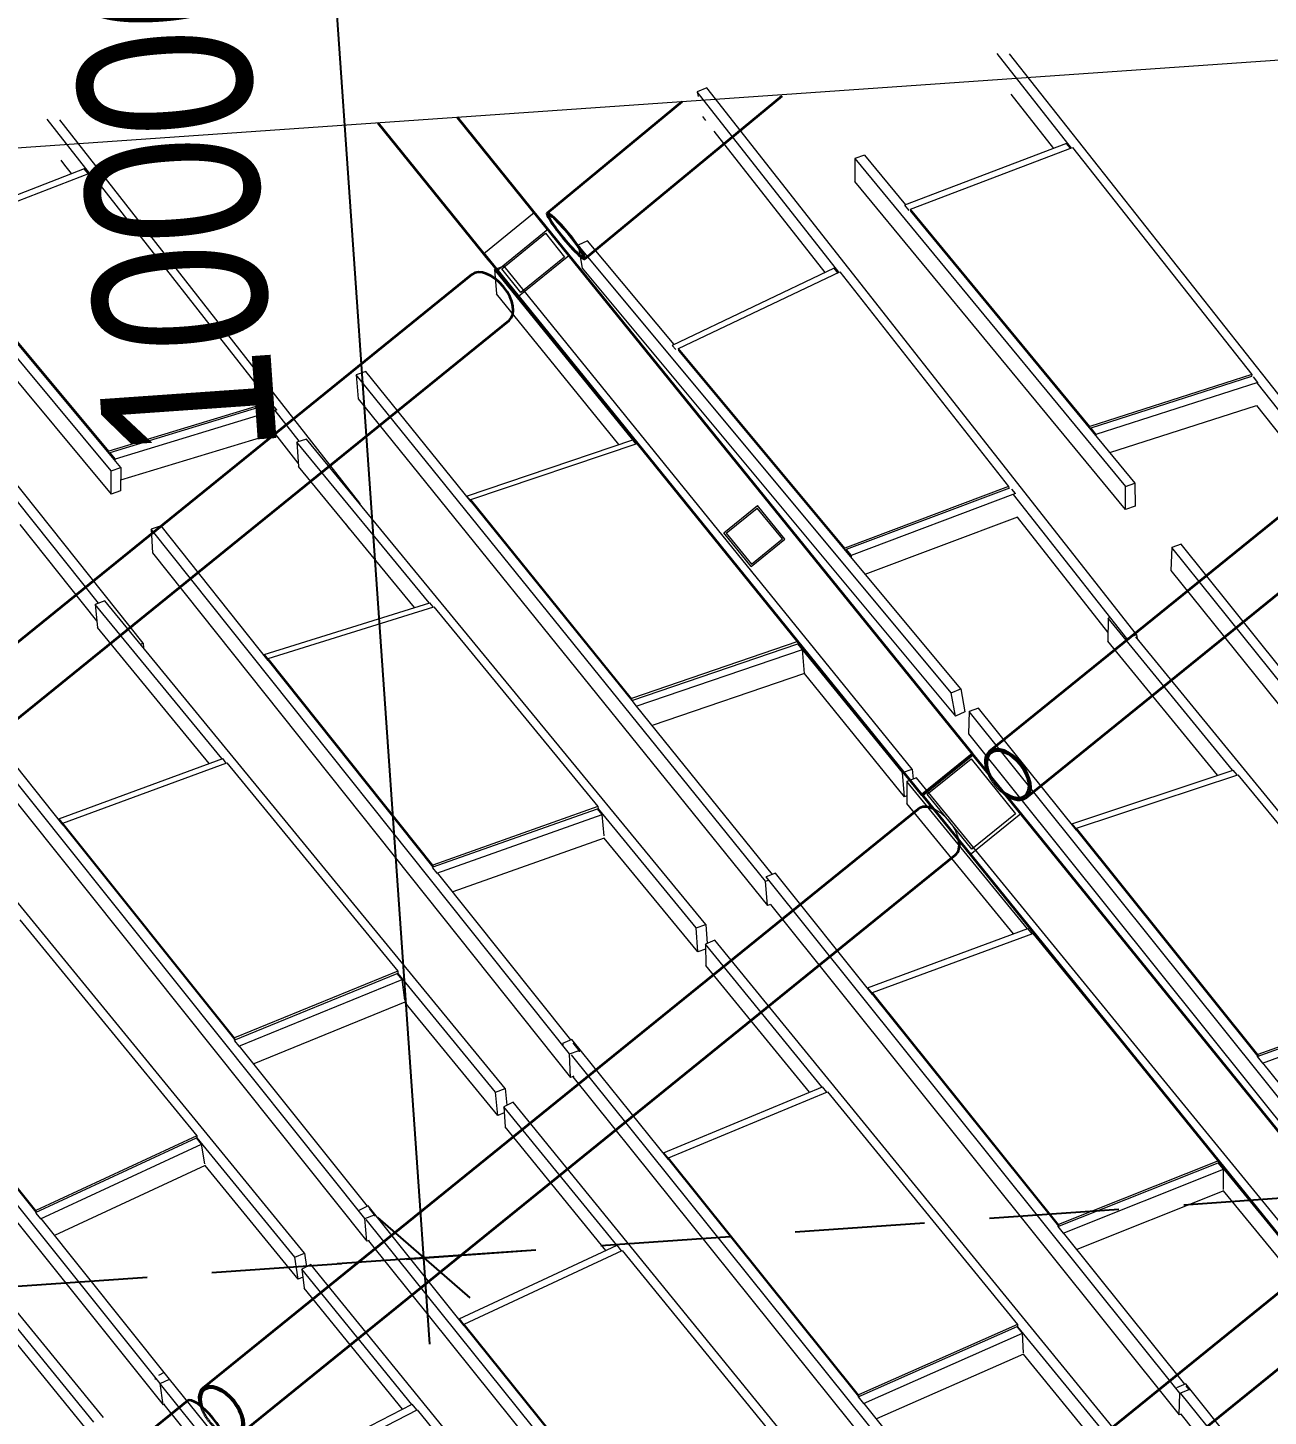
# Model space of a CAD drawing. Header units: millimetres. Extents: x 834681283 to 835686922, y 817551134 to 819407044.
# Drawn here: x 835268403 to 835274133, y 818162832 to 818169246 of the extents above; entities that cross this region are included whole.
import ezdxf

# ---------------------------------------------------------------- set-up
doc = ezdxf.new("R2010")
doc.units = ezdxf.units.MM
doc.header["$LTSCALE"] = 1200
doc.header["$MEASUREMENT"] = 0
for name, pattern in [('P01-MAAN-P-EVA$0$HIDDENX2', [0.75, 0.5, -0.25]), ('P01-MAGP-P-RF$0$P01_MS_01_N1-FloorPlan-PART2OFUPPERROOFSETTINGOUT$0$BH DASHED2', [3, 2, -1]), ('P01-MAGP-P-RF$0$P01_MS_01_N1-FloorPlan-PART2OFUPPERROOFSETTINGOUT$0$BH DASHED3', [2, 1, -1]), ('P01-MAGP-P-RF$0$PHANTOM', [2.5, 1.25, -0.25, 0.25, -0.25, 0.25, -0.25])]:
    doc.linetypes.add(name, pattern=pattern)
doc.layers.get('Defpoints').update_dxf_attribs({"color": 15})
doc.layers.add('P01-MAAN-P-EVA$0$ADA08640', color=2, linetype='Continuous')
for name, color, linetype, lineweight in [('P01-MAAN-P-EVA$0$AR-DIM_AR_', 4, 'Continuous', 25), ('P01-MAGP-P-RF$0$AR-ROOF_AR_BS_MI_', 3, 'Continuous', 18), ('P01-MAGP-P-RF$0$MMH053__', 253, 'P01-MAGP-P-RF$0$PHANTOM', 40), ('P01-MAGP-P-RF$0$P01_MS_01_N1-FloorPlan-PART2OFUPPERROOFSETTINGOUT$0$S-BEAM', 253, 'Continuous', 35), ('P01-MAGP-P-RF$0$P01_MS_01_N1-FloorPlan-PART2OFUPPERROOFSETTINGOUT$0$S-BEAM-HIDN', 253, 'P01-MAGP-P-RF$0$P01_MS_01_N1-FloorPlan-PART2OFUPPERROOFSETTINGOUT$0$BH DASHED2', 18), ('P01-MAGP-P-RF$0$P01_MS_01_N1-FloorPlan-PART2OFUPPERROOFSETTINGOUT$0$S-COLS-HIDN', 253, 'P01-MAGP-P-RF$0$P01_MS_01_N1-FloorPlan-PART2OFUPPERROOFSETTINGOUT$0$BH DASHED3', 18), ('P01-MAGP-P-RF$0$ROOF MESH HALF TONE$0$A-GLAZ', 253, 'Continuous', 9), ('P01-MAGP-P-RF$0$ROOF MESH HALF TONE$0$A-MASS', 253, 'Continuous', 9)]:
    doc.layers.add(name, color=color, linetype=linetype, lineweight=lineweight)
doc.styles.add('P01-MAAN-P-EVA$0$ARIAL', font='arial.ttf', dxfattribs={"width": 0.8})
doc.dimstyles.new('P01-MAAN-P-EVA$0$DIM-500', dxfattribs={"dimscale": 400, "dimtxt": 2, "dimasz": 1, "dimexe": 1, "dimexo": 1, "dimgap": 1, "dimtad": 1, "dimdec": 0, "dimrnd": 0.1, "dimdsep": 46, "dimtxsty": 'P01-MAAN-P-EVA$0$ARIAL', "dimblk1": 'P01-MAAN-P-EVA$0$_OBLIQUE', "dimblk2": 'P01-MAAN-P-EVA$0$_OBLIQUE', "dimsah": 1, "dimcen": 5, "dimdle": 1, "dimclrd": 8, "dimclre": 8, "dimclrt": 4, "dimadec": 3, "dimazin": 2, "dimtfac": 1, "dimtdec": 0, "dimtix": 1, "dimtmove": 2, "dimatfit": 0, "dimldrblk": 'P01-MAAN-P-EVA$0$_OBLIQUE', "dimfxl": 1, "dimtolj": 1, "dimarcsym": 0})

# ---------------------------------------------------------------- blocks, each defined once
blk = doc.blocks.new('P01-MAGP-P-RF$0$P01_MS_01_N1-FloorPlan-PART2OFUPPERROOFSETTINGOUT$0$Circular Hollow Sections - CHS273x10_PSB97-8461351-PART 2 OF  UPPER ROOF SETTING OUT')
at = {"layer": 'P01-MAGP-P-RF$0$P01_MS_01_N1-FloorPlan-PART2OFUPPERROOFSETTINGOUT$0$S-BEAM'}
for p, q in [((46997.1, 68873.2), (43545.2, 66456.2)), ((43701.8, 66232.5), (47153.7, 68649.6))]:
    blk.add_line(p, q, dxfattribs=at)
for centre, major_axis, start_param, end_param in [((47075.4, 68761.4), (-78.3, 111.8), 3.141593, 6.283185), ((43623.5, 66344.4), (-78.3, 111.8), 0, 3.141593), ((43623.5, 66344.4), (-72.6, 103.6), 0, 3.141593), ((43623.5, 66344.4), (-78.3, 111.8), 3.141593, 6.283185), ((43623.5, 66344.4), (-72.6, 103.6), 3.141593, 6.283185)]:
    blk.add_ellipse(centre, major_axis=major_axis, ratio=0.301725, start_param=start_param, end_param=end_param, dxfattribs=at)
blk = doc.blocks.new('P01-MAGP-P-RF$0$P01_MS_01_N1-FloorPlan-PART2OFUPPERROOFSETTINGOUT$0$Circular Hollow Sections - CHS273x10_PSB97-8460782-PART 2 OF  UPPER ROOF SETTING OUT')
at = {"layer": 'P01-MAGP-P-RF$0$P01_MS_01_N1-FloorPlan-PART2OFUPPERROOFSETTINGOUT$0$S-BEAM'}
for p, q in [((54367.4, 74034), (50901.9, 71607.4)), ((51058.4, 71383.7), (54524, 73810.3))]:
    blk.add_line(p, q, dxfattribs=at)
for centre, major_axis, start_param, end_param in [((54445.7, 73922.2), (-78.3, 111.8), 3.141593, 6.283185), ((50980.1, 71495.5), (-78.3, 111.8), 0, 1.041507), ((50980.1, 71495.5), (-72.6, 103.6), 0, 1.193235), ((50980.1, 71495.5), (-78.3, 111.8), 3.141593, 6.283185), ((50980.1, 71495.5), (-72.6, 103.6), 3.141593, 6.283185), ((50980.1, 71495.5), (-72.6, 103.6), 1.947271, 3.141593), ((50980.1, 71495.5), (-78.3, 111.8), 2.100086, 3.141593)]:
    blk.add_ellipse(centre, major_axis=major_axis, ratio=0.575898, start_param=start_param, end_param=end_param, dxfattribs=at)
at = {"layer": 'P01-MAGP-P-RF$0$P01_MS_01_N1-FloorPlan-PART2OFUPPERROOFSETTINGOUT$0$S-BEAM-HIDN'}
for major_axis, start_param, end_param in [((-78.3, 111.8), 1.041871, 2.099721), ((-72.6, 103.6), 1.195407, 1.946877)]:
    blk.add_ellipse((50980.1, 71495.5), major_axis=major_axis, ratio=0.575898, start_param=start_param, end_param=end_param, dxfattribs=at)
blk = doc.blocks.new('P01-MAGP-P-RF$0$P01_MS_01_N1-FloorPlan-PART2OFUPPERROOFSETTINGOUT$0$Circular Hollow Sections - CHS273x16_PSB98-8778823-PART 2 OF  UPPER ROOF SETTING OUT')
at = {"layer": 'P01-MAGP-P-RF$0$P01_MS_01_N1-FloorPlan-PART2OFUPPERROOFSETTINGOUT$0$S-BEAM'}
for p, q in [((48670.8, 73971.7), (45213.3, 71550.7)), ((45369.8, 71327.1), (48827.4, 73748.1))]:
    blk.add_line(p, q, dxfattribs=at)
for centre, major_axis, start_param, end_param in [((48749.1, 73859.9), (-78.3, 111.8), 3.141593, 6.283185), ((45291.5, 71438.9), (-78.3, 111.8), 3.141593, 6.283185), ((45291.5, 71438.9), (-78.3, 111.8), 0, 0.379086), ((45291.5, 71438.9), (-72.6, 103.6), 0, 0.314159), ((45291.5, 71438.9), (-72.6, 103.6), 3.141593, 6.283185), ((45291.5, 71438.9), (-78.3, 111.8), 2.762507, 3.141593), ((45291.5, 71438.9), (-72.6, 103.6), 2.827433, 3.141593)]:
    blk.add_ellipse(centre, major_axis=major_axis, ratio=0.574073, start_param=start_param, end_param=end_param, dxfattribs=at)
at = {"layer": 'P01-MAGP-P-RF$0$P01_MS_01_N1-FloorPlan-PART2OFUPPERROOFSETTINGOUT$0$S-BEAM-HIDN'}
for major_axis, start_param, end_param in [((-78.3, 111.8), 0.379451, 2.762142), ((-72.6, 103.6), 0.314159, 2.827433)]:
    blk.add_ellipse((45291.5, 71438.9), major_axis=major_axis, ratio=0.574073, start_param=start_param, end_param=end_param, dxfattribs=at)
blk = doc.blocks.new('P01-MAGP-P-RF$0$P01_MS_01_N1-FloorPlan-PART2OFUPPERROOFSETTINGOUT$0$Circular Hollow Sections - CHS273x10_PSB97-8461350-PART 2 OF  UPPER ROOF SETTING OUT')
at = {"layer": 'P01-MAGP-P-RF$0$P01_MS_01_N1-FloorPlan-PART2OFUPPERROOFSETTINGOUT$0$S-BEAM'}
for p, q in [((50555.6, 71364.9), (47072.8, 68926.2)), ((47229.4, 68702.6), (50712.2, 71141.3))]:
    blk.add_line(p, q, dxfattribs=at)
for centre, major_axis, start_param, end_param in [((50633.9, 71253.1), (-78.3, 111.8), 5.462127, 6.283185), ((50633.9, 71253.1), (-78.3, 111.8), 3.141593, 3.962651), ((47151.1, 68814.4), (-78.3, 111.8), 0, 0.91571), ((47151.1, 68814.4), (-72.6, 103.6), 0, 0.966072), ((47151.1, 68814.4), (-78.3, 111.8), 3.141593, 6.283185), ((47151.1, 68814.4), (-72.6, 103.6), 3.141593, 6.283185), ((47151.1, 68814.4), (-72.6, 103.6), 2.17552, 3.141593), ((47151.1, 68814.4), (-78.3, 111.8), 2.225883, 3.141593)]:
    blk.add_ellipse(centre, major_axis=major_axis, ratio=0.557888, start_param=start_param, end_param=end_param, dxfattribs=at)
at = {"layer": 'P01-MAGP-P-RF$0$P01_MS_01_N1-FloorPlan-PART2OFUPPERROOFSETTINGOUT$0$S-BEAM-HIDN'}
for centre, major_axis, start_param, end_param in [((50633.9, 71253.1), (-78.3, 111.8), 3.963015, 5.461762), ((47151.1, 68814.4), (-78.3, 111.8), 0.916075, 2.225518), ((47151.1, 68814.4), (-72.6, 103.6), 0.966466, 2.175127)]:
    blk.add_ellipse(centre, major_axis=major_axis, ratio=0.557888, start_param=start_param, end_param=end_param, dxfattribs=at)
blk = doc.blocks.new('P01-MAGP-P-RF$0$P01_MS_01_N1-FloorPlan-PART2OFUPPERROOFSETTINGOUT$0$Circular Hollow Sections - CHS273x10_PSB97-8461565-PART 2 OF  UPPER ROOF SETTING OUT')
at = {"layer": 'P01-MAGP-P-RF$0$P01_MS_01_N1-FloorPlan-PART2OFUPPERROOFSETTINGOUT$0$S-BEAM'}
for p, q in [((52168.4, 69096.1), (48656.6, 66637.1)), ((48813.2, 66413.5), (52325, 68872.4))]:
    blk.add_line(p, q, dxfattribs=at)
for centre, major_axis, start_param, end_param in [((52246.7, 68984.2), (-78.3, 111.8), 5.588474, 6.283185), ((52246.7, 68984.2), (-78.3, 111.8), 3.141593, 3.836304), ((48734.9, 66525.3), (-78.3, 111.8), 0, 0.564683), ((48734.9, 66525.3), (-78.3, 111.8), 3.141593, 6.283185), ((48734.9, 66525.3), (-72.6, 103.6), 3.141593, 6.283185), ((48734.9, 66525.3), (-72.6, 103.6), 0, 0.545081), ((48734.9, 66525.3), (-72.6, 103.6), 2.596512, 3.141593), ((48734.9, 66525.3), (-78.3, 111.8), 2.57691, 3.141593)]:
    blk.add_ellipse(centre, major_axis=major_axis, ratio=0.412888, start_param=start_param, end_param=end_param, dxfattribs=at)
at = {"layer": 'P01-MAGP-P-RF$0$P01_MS_01_N1-FloorPlan-PART2OFUPPERROOFSETTINGOUT$0$S-BEAM-HIDN'}
for centre, major_axis, start_param, end_param in [((52246.7, 68984.2), (-78.3, 111.8), 3.836668, 5.58811), ((48734.9, 66525.3), (-78.3, 111.8), 0.565047, 2.576545), ((48734.9, 66525.3), (-72.6, 103.6), 0.545475, 2.596118)]:
    blk.add_ellipse(centre, major_axis=major_axis, ratio=0.412888, start_param=start_param, end_param=end_param, dxfattribs=at)
blk = doc.blocks.new('P01-MAGP-P-RF$0$ROOF MESH HALF TONE')
at = {"layer": 'P01-MAGP-P-RF$0$ROOF MESH HALF TONE$0$A-GLAZ', "lineweight": 5}
for p, q in [((47036.7, 72378.9), (45381.9, 74785.3)), ((46941.2, 74562.1), (46764.2, 74823.9)), ((48081.5, 72954.1), (46821.3, 74817.9)), ((51160.7, 74820.6), (51473.8, 74361.7)), ((51217.6, 74815.5), (52747.9, 72573.3)), ((49814.2, 74756.2), (49768.6, 74740.4)), ((49768.6, 74740.4), (49770.4, 74718.7)), ((50363.2, 73864.6), (49768.6, 74740.4)), ((51618.3, 72099), (49814.2, 74756.2)), ((46831.1, 74606.4), (46814.9, 74630.4)), ((46858.7, 74565.6), (46831.1, 74606.4)), ((49798.9, 74605.5), (49785.6, 74625.1)), ((51212, 74628.7), (51391.6, 74365.6)), ((46918.7, 74584.1), (46152.4, 74347.5)), ((46181.5, 74327.4), (46946.8, 74563.8)), ((46935.4, 74560.2), (46918.7, 74584.1)), ((46946.8, 74563.8), (47700.4, 73449.3)), ((50300.1, 73867.3), (49834, 74553.8)), ((46945.8, 73183.2), (46080.8, 74382.5)), ((50473.6, 74382.5), (50466.4, 74276.5)), ((50518.6, 74394.8), (50473.6, 74382.5)), ((50473.6, 74382.5), (51614.6, 72785)), ((50518.6, 74394.8), (50691, 74153.5)), ((51453.2, 74384.2), (50686.7, 74152.1)), ((50713.7, 74131.6), (51479.5, 74363.4)), ((51469.8, 74360.5), (51453.2, 74384.2)), ((51479.5, 74363.4), (52232.4, 73260.2)), ((46072.9, 74275.9), (46937.8, 73076.6)), ((46990.7, 73195.3), (46180.7, 74318.5)), ((46940.6, 73274.9), (46181.5, 74327.4)), ((51607.4, 72679), (50466.4, 74276.5)), ((50686.7, 74152.1), (50705.2, 74125.6)), ((49215.2, 74089.4), (49169.6, 74073.6)), ((49579.9, 73583.7), (49215.2, 74089.4)), ((50713.7, 74131.6), (50713, 74122.6)), ((50713, 74122.6), (51659.6, 72797.3)), ((51470.2, 73072.5), (50713.7, 74131.6)), ((49169.6, 74073.6), (49181.5, 73966)), ((50744.9, 71889.2), (49169.6, 74073.6)), ((48823.2, 73999.4), (48777.1, 73987.2)), ((49358.7, 73157.8), (48777.1, 73987.2)), ((48777.1, 73987.2), (48779, 73875.5)), ((50540.5, 71550.2), (48823.2, 73999.4)), ((49181.5, 73966), (50756.8, 71781.6)), ((50342.6, 73884), (49571.9, 73580.6)), ((50357.7, 73862.4), (50342.6, 73884)), ((49294.1, 73140.9), (48779, 73875.5)), ((49599.7, 73564), (50367.3, 73866.2)), ((50367.3, 73866.2), (51075.7, 72822.9)), ((49571.9, 73580.6), (49586.4, 73559.9)), ((49600.6, 73555), (49599.7, 73564)), ((50301.5, 72590.9), (49599.7, 73564)), ((48150.9, 73559.2), (48104.7, 73547.1)), ((49828.9, 71081.3), (48104.7, 73547.1)), ((48104.7, 73547.1), (48106.6, 73435.5)), ((48594.2, 72925.2), (48150.9, 73559.2)), ((49600.6, 73555.1), (49597.9, 73554.1)), ((50790.5, 71905), (49600.6, 73555)), ((47700.4, 73449.3), (46940.6, 73274.9)), ((47701.9, 73441), (46945.5, 73267.4)), ((47700.4, 73449.3), (47699.6, 73440.3)), ((47727.8, 73411), (47710.3, 73435.9)), ((48106.6, 73435.5), (49830.7, 70969.7)), ((47727.8, 73411), (46967.1, 73236.4)), ((47822, 73259.3), (47721.1, 73408.5)), ((46939.8, 73266), (46940.6, 73274.9)), ((46939.8, 73266), (46945.5, 73267.3)), ((46944.3, 73259.6), (46945.5, 73267.4)), ((46945.5, 73267.4), (46967.1, 73236.4)), ((46986.5, 73138.4), (47712.2, 73304.9)), ((47810.2, 73158.3), (47711.7, 73303.9)), ((47810.6, 73255.2), (47810.1, 73143.7)), ((47856.6, 73267), (47810.6, 73255.2)), ((48367.9, 72472.2), (47810.6, 73255.2)), ((49540.3, 70901.1), (47856.6, 73267)), ((52232.4, 73260.2), (51470.2, 73072.5)), ((52231.7, 73251.3), (51473.5, 73064.6)), ((52232.4, 73260.2), (52231.7, 73251.2)), ((52258.1, 73221.6), (52239.6, 73248.1)), ((46937.8, 73076.6), (46945.8, 73183.2)), ((46945.8, 73183.2), (46990.7, 73195.3)), ((46967.1, 73236.4), (46966.1, 73229.5)), ((46990.7, 73195.3), (46982.8, 73088.7)), ((52258.1, 73221.6), (51495, 73033.7)), ((52253.2, 73219.7), (52486.2, 72878.4)), ((48299.5, 72456), (47810.1, 73143.7)), ((48575.1, 72952.8), (49359, 73157.9)), ((48594, 72934.7), (49377.9, 73139.8)), ((49372.6, 73138.4), (49359, 73157.9)), ((49377.9, 73139.8), (50054.3, 72175.1)), ((51553.7, 72945.6), (52245.4, 73116)), ((52245, 73115.2), (52465.1, 72792.7)), ((46844.6, 72577.7), (46504.6, 73072)), ((46982.8, 73088.7), (46937.8, 73076.6)), ((51469.5, 73063.5), (51470.2, 73072.5)), ((51469.5, 73063.5), (51473.5, 73064.5)), ((51472.8, 73058.9), (51473.5, 73064.6)), ((51473.5, 73064.6), (51495, 73033.7)), ((51495, 73033.7), (51494.4, 73028.6)), ((46831.2, 72496.7), (46508.7, 72965.6)), ((48081.5, 72954.1), (48081.2, 72951.4)), ((48575.1, 72952.8), (48594.2, 72925.6)), ((49270.5, 71967.3), (48594, 72934.7)), ((48594, 72934.7), (48594.2, 72925.1)), ((48594.2, 72925.1), (49270.6, 71957.7)), ((47111.6, 72902.4), (47109.7, 72792.7)), ((47157.5, 72914.2), (47111.6, 72902.4)), ((48869.2, 70350), (47111.6, 72902.4)), ((47608.4, 72259.4), (47157.5, 72914.2)), ((48025.7, 72839.5), (48010.7, 72861.7)), ((51075.7, 72822.9), (50301.5, 72590.9)), ((51079.3, 72814.8), (50307.7, 72583.6)), ((51075.7, 72822.9), (51076.6, 72813.8)), ((51105.5, 72787.8), (51090.8, 72808.8)), ((51614.6, 72785), (51659.6, 72797.3)), ((51659.6, 72797.3), (51652.4, 72691.4)), ((47109.7, 72792.7), (48867.4, 70240.3)), ((51105.5, 72787.8), (50327.9, 72554.8)), ((51572.7, 72083.2), (51096.8, 72784)), ((51607.4, 72679), (51614.6, 72785)), ((50387.5, 72463.9), (51108.8, 72680)), ((51487.2, 72118.9), (51107.2, 72678.5)), ((51652.4, 72691.4), (51607.4, 72679)), ((46874.4, 72586.9), (46828.9, 72572.8)), ((47362.3, 71821.5), (46828.9, 72572.8)), ((46828.9, 72572.8), (46832.1, 72465.8)), ((48562.1, 70209.9), (46874.4, 72586.9)), ((50302.4, 72581.8), (50301.5, 72590.9)), ((50302.4, 72581.9), (50307.8, 72583.5)), ((50307.7, 72583.6), (50327.9, 72554.8)), ((50308, 72574), (50307.7, 72583.6)), ((50327.9, 72554.8), (50328.2, 72546.1)), ((47591.4, 72288.3), (48371.6, 72473.1)), ((48385.7, 72452.9), (48371.6, 72473.1)), ((51808.4, 72488.9), (51797.3, 72382.8)), ((51853.4, 72500.1), (51808.4, 72488.9)), ((53546.5, 69982.7), (51808.4, 72488.9)), ((52268.5, 71901.5), (51853.4, 72500.1)), ((47302.8, 71802.9), (46832.1, 72465.8)), ((47608.6, 72268.8), (48388.1, 72453.5)), ((48388.1, 72453.5), (49080.7, 71480.2)), ((47024.8, 72375.1), (47036.7, 72378.9)), ((47036.7, 72378.9), (47037.4, 72357.3)), ((51797.3, 72382.8), (53535.4, 69876.6)), ((47591.2, 72284.3), (47591.4, 72288.3)), ((47591.4, 72288.3), (47608.5, 72263.9)), ((47608.6, 72268.8), (47608.5, 72259.4)), ((47608.5, 72259.4), (48300.7, 71254.1)), ((48300.8, 71263.5), (47608.6, 72268.8)), ((47874, 69655.9), (46120.1, 72196.5)), ((46610.1, 71566.8), (46165.6, 72210.6)), ((49270.4, 71957.6), (50054.2, 72165.5)), ((50054.3, 72175.1), (49270.5, 71967.3)), ((50054.2, 72165.5), (50054.5, 72165.6)), ((50073.5, 72137.9), (50054.2, 72165.5)), ((50054.3, 72175.1), (50054.5, 72165.6)), ((50494.4, 71538.1), (50054.5, 72165.6)), ((51493.1, 72182.9), (51483.4, 72078)), ((51503.1, 72185.6), (51493.1, 72182.9)), ((52017.2, 71442.6), (51493.1, 72182.9)), ((46122, 72091.4), (47875.9, 69550.7)), ((49289.7, 71930), (50073.5, 72137.9)), ((50075.7, 72026.3), (50073.5, 72137.9)), ((51572.7, 72083.2), (51618.3, 72099)), ((51618.3, 72099), (51620, 72079.2)), ((50075.7, 72026.3), (49356.1, 71835.5)), ((50496.4, 71426.3), (50075.7, 72026.3)), ((51946.1, 71424.4), (51483.4, 72078)), ((51573.1, 72078.1), (51572.7, 72083.2)), ((53239.1, 69792), (51613.8, 72087.9)), ((49270.5, 71967.3), (49270.6, 71957.7)), ((47583.8, 69516.9), (45894.1, 71903.8)), ((49270.4, 71957.6), (49289.7, 71930)), ((49862.8, 71110.8), (49290, 71930.1)), ((50744.9, 71889.2), (50790.5, 71905)), ((50790.5, 71905), (50802.4, 71797.4)), ((50756.8, 71781.6), (50744.9, 71889.2)), ((46592.2, 71597), (47366.6, 71821.4)), ((46609.9, 71575.8), (47383.7, 71800.1)), ((47381.9, 71799.6), (47366.6, 71821.4)), ((47383.7, 71800.1), (48104.6, 70784.9)), ((50802.4, 71797.4), (50756.8, 71781.6)), ((50821.6, 71798.7), (50810.9, 71695.3)), ((50866.4, 71810.8), (50821.6, 71798.7)), ((52561.9, 69285.5), (50821.6, 71798.7)), ((51278.2, 71216.2), (50866.4, 71810.8)), ((50810.9, 71695.3), (52551.2, 69182)), ((46592.2, 71592.7), (46592.2, 71597)), ((46592.2, 71597), (46610, 71571.5)), ((47331.4, 70530.7), (46609.9, 71575.8)), ((46609.9, 71575.8), (46610.1, 71566.7)), ((46610.1, 71566.7), (47331.6, 70521.6)), ((50494.4, 71538.1), (50540.5, 71550.2)), ((50496.4, 71426.3), (50494.4, 71538.1)), ((50540.5, 71550.2), (50541.3, 71503.9)), ((46877.2, 68962.7), (45128.1, 71488.5)), ((48297.4, 71253.1), (49077.9, 71470)), ((49080.7, 71480.2), (48300.8, 71263.5)), ((49077.9, 71469.9), (49080.6, 71470.7)), ((49097.7, 71441.7), (49077.9, 71470)), ((49080.7, 71480.2), (49080.6, 71470.7)), ((49494.4, 70889.3), (49081.7, 71469.2)), ((50512.7, 71495.2), (50504.9, 71393.6)), ((50557.3, 71508.8), (50512.7, 71495.2)), ((51020.1, 70778.1), (50512.7, 71495.2)), ((52258.8, 69104.5), (50557.3, 71508.8)), ((45134.7, 71388.4), (46883.8, 68862.5)), ((48317.2, 71224.9), (49097.7, 71441.7)), ((49099.3, 71343.2), (49097.7, 71441.7)), ((50507.6, 71429.3), (50496.4, 71426.3)), ((50954.1, 70758.9), (50504.9, 71393.6)), ((51258.3, 71247.8), (52019.6, 71443.2)), ((51279.1, 71225.1), (52040, 71420.4)), ((52036.2, 71419.5), (52019.6, 71443.2)), ((52040, 71420.4), (52804.2, 70340.9)), ((49099.5, 71331.9), (48384, 71133.1)), ((49493.8, 70777.7), (49099.2, 71332.2)), ((48300.8, 71263.5), (48300.7, 71254.1)), ((46604.5, 68823.2), (44907.2, 71227.3)), ((48298.9, 71251), (48317.2, 71224.9)), ((48879.8, 70413.3), (48320.5, 71225.3)), ((51258, 71245.3), (51258.3, 71247.8)), ((51258.3, 71247.8), (51278.5, 71219.1)), ((51279.1, 71225.1), (51278.2, 71216.2)), ((51278.2, 71216.2), (52040.3, 70115.7)), ((52041.2, 70124.6), (51279.1, 71225.1)), ((46380.3, 71144.6), (47125.5, 70091.8)), ((49828.9, 71081.3), (49843.4, 71085.1)), ((49830.7, 70969.7), (49828.9, 71081.3)), ((49832.4, 71101.5), (49832.1, 71098.4)), ((49877, 71115.2), (49832.4, 71101.5)), ((51572.4, 68589.5), (49832.4, 71101.5)), ((50285.4, 70525.7), (49877, 71115.2)), ((49843.7, 70973.1), (49830.7, 70969.7)), ((49843.7, 70972.5), (51563.6, 68489.6)), ((46359.4, 69799.9), (45612.4, 70878.6)), ((45613, 70870), (46360, 69791.2)), ((49493.8, 70777.7), (49494.4, 70889.3)), ((49494.4, 70889.3), (49540.3, 70901.1)), ((49540.3, 70901.1), (49539.9, 70813.2)), ((49531.6, 70810.3), (49527.1, 70712.8)), ((49576, 70825.8), (49531.6, 70810.3)), ((50022.7, 70115.3), (49531.6, 70810.3)), ((51279.5, 68415.2), (49576, 70825.8)), ((47328.4, 70520.5), (48102.1, 70774.9)), ((48104.6, 70784.9), (47331.4, 70530.7)), ((47349, 70491.1), (48122.7, 70745.5)), ((48102.1, 70774.9), (48104.8, 70775.8)), ((48122.7, 70745.5), (48102.1, 70774.9)), ((48104.6, 70784.9), (48104.8, 70775.8)), ((48516.6, 70195.8), (48105.8, 70774.3)), ((48127.7, 70650.4), (48122.7, 70745.5)), ((49530.5, 70787.1), (49493.8, 70777.7)), ((50265.1, 70558.2), (51022.7, 70778.8)), ((50286.1, 70534.3), (51043.4, 70754.8)), ((51040.1, 70753.9), (51022.7, 70778.8)), ((51043.4, 70754.8), (51826.8, 69647.9)), ((49963.4, 70095.5), (49527.1, 70712.8)), ((48128.3, 70640.4), (47412.2, 70404.9)), ((48519.8, 70088.8), (48128, 70640.7)), ((50264.8, 70555.4), (50265.1, 70558.2)), ((50265.1, 70558.2), (50285.6, 70528.8)), ((47330.4, 70517.7), (47349, 70491.1)), ((47331.4, 70530.7), (47331.6, 70521.6)), ((47890.3, 69712.3), (47352.2, 70491.7)), ((50286.1, 70534.3), (50285.4, 70525.6)), ((50285.4, 70525.6), (51067, 69397.2)), ((51067.7, 69405.8), (50286.1, 70534.3)), ((48885.5, 70415.3), (48841.1, 70399.8)), ((48845.3, 70393.8), (48841.1, 70399.8)), ((48869.2, 70350), (48915.2, 70361.9)), ((49291.4, 69830.1), (48885.5, 70415.3)), ((48915.2, 70361.9), (48890, 70398.4)), ((48915.2, 70361.9), (48915, 70354.7)), ((48867.4, 70240.3), (48869.2, 70350)), ((50579.1, 67894.4), (48879.5, 70344.5)), ((52038.1, 70115), (52801.4, 70331.5)), ((52804.2, 70340.9), (52041.2, 70124.6)), ((52059.9, 70083.9), (52823.2, 70300.3)), ((48882.9, 70244.3), (48867.4, 70240.3)), ((48877.8, 70243), (50573.6, 67798.4)), ((48516.6, 70195.8), (48562.1, 70209.9)), ((48519.8, 70088.8), (48516.6, 70195.8)), ((48562.1, 70209.9), (48564.5, 70132.7)), ((48593.9, 70144.3), (48549.6, 70126.8)), ((49025.6, 69451.8), (48549.6, 70126.8)), ((48549.6, 70126.8), (48549.7, 70033.9)), ((50300.1, 67724.8), (48593.9, 70144.3)), ((49270.5, 69863.5), (50025.1, 70116.1)), ((50043.4, 70090), (50025.1, 70116.1)), ((52038.1, 70115), (52059.9, 70083.9)), ((52041.2, 70124.6), (52040.3, 70115.7)), ((46357.1, 69790.1), (47123.7, 70082.3)), ((47125.5, 70091.8), (46359.4, 69799.9)), ((46378.5, 69759.7), (47145, 70051.8)), ((47123.7, 70082.3), (47126.1, 70083.2)), ((47145, 70051.8), (47123.7, 70082.3)), ((47125.5, 70091.8), (47126.1, 70083.2)), ((47538.6, 69500.4), (47127.1, 70081.8)), ((47154, 69960), (47145, 70051.8)), ((48549.6, 70098), (48519.8, 70088.8)), ((49291.9, 69838.4), (50046.2, 70091)), ((50046.2, 70091), (50847.4, 68957.2)), ((52586.7, 69326.6), (52062.1, 70084.2)), ((48974.1, 69432.1), (48549.7, 70033.9)), ((47154.8, 69951.7), (46438.1, 69678.6)), ((47546.4, 69398.5), (47154.6, 69952)), ((49270.3, 69860.6), (49270.5, 69863.5)), ((49270.5, 69863.5), (49291.6, 69833.4)), ((46359, 69787.5), (46378.5, 69759.7)), ((46359.4, 69799.9), (46360, 69791.2)), ((49291.9, 69838.4), (49291.5, 69830.1)), ((49291.5, 69830.1), (50091.7, 68676.6)), ((50092.1, 68684.9), (49291.9, 69838.4)), ((46922.4, 68979.1), (46381.4, 69760.4)), ((47892.4, 69713.1), (47848.2, 69695.6)), ((47874, 69655.9), (47919.5, 69670)), ((47875.9, 69550.7), (47874, 69655.9)), ((49583.5, 67199.5), (47879.2, 69651)), ((48297.5, 69130.4), (47892.4, 69713.1)), ((47919.5, 69670), (47898, 69701.1)), ((47919.5, 69670), (47919.6, 69664.8)), ((51064.7, 69396.5), (51824.1, 69638.6)), ((51826.8, 69647.9), (51067.7, 69405.8)), ((51087, 69364.5), (51846.4, 69606.7)), ((51824.1, 69638.6), (51826.1, 69639.3)), ((51846.4, 69606.7), (51824.1, 69638.6)), ((51826.8, 69647.9), (51826.1, 69639.3)), ((52214.2, 69090.9), (51827, 69638)), ((51840.7, 69512.9), (51846.4, 69606.7)), ((47886.5, 69554), (47875.9, 69550.7)), ((47882.8, 69552.9), (49582.6, 67107.9)), ((47538.6, 69500.4), (47583.8, 69516.9)), ((47546.4, 69398.5), (47538.6, 69500.4)), ((47610.7, 69462.1), (47566.7, 69442.8)), ((47583.8, 69516.9), (47588.7, 69452.5)), ((49319.8, 67033.7), (47610.7, 69462.1)), ((51840.3, 69506.6), (51144.8, 69284.8)), ((52206.4, 68989.4), (51840.2, 69506.9)), ((47568.7, 69406.6), (47546.4, 69398.5)), ((48029.8, 68784.8), (47566.7, 69442.8)), ((47566.7, 69442.8), (47571.5, 69354.4)), ((48275.9, 69164.4), (49027.7, 69452.6)), ((48297.6, 69138.3), (49049.1, 69426.5)), ((49046.7, 69425.5), (49027.7, 69452.6)), ((49049.1, 69426.5), (49865.4, 68269)), ((51064.7, 69396.5), (51087, 69364.5)), ((51067.7, 69405.8), (51067, 69397.2)), ((46559.7, 68804.8), (46146.8, 69389.6)), ((47985.7, 68765.9), (47571.5, 69354.4)), ((51599, 68629.1), (51089.4, 69364.9)), ((46571.5, 68707.7), (46179.1, 69263.6)), ((48275.9, 69161.5), (48275.9, 69164.4)), ((48275.9, 69164.4), (48297.5, 69133.5)), ((48297.6, 69138.3), (48297.5, 69130.4)), ((49113.7, 67964.3), (48297.6, 69138.3)), ((48297.5, 69130.4), (49113.7, 67956.3)), ((46899.7, 69011.5), (46872.3, 68999.5)), ((46905.1, 69003.9), (46899.7, 69011.5)), ((46861.9, 68983.3), (46855.7, 68992.2)), ((46855.7, 68992.2), (46856.2, 68981.4)), ((46877.2, 68962.7), (46922.4, 68979.1)), ((46883.8, 68862.5), (46877.2, 68962.7)), ((48588.2, 66505.4), (46879.2, 68958.5)), ((47305.1, 68429.6), (46922.3, 68979.1)), ((46922.4, 68979.1), (46922.6, 68975.6)), ((50089.4, 68675.8), (50845, 68948.2)), ((50847.4, 68957.2), (50092.1, 68684.9)), ((50867.9, 68915.5), (50845, 68948.2)), ((50845.1, 68948.2), (50847, 68948.9)), ((50847.4, 68957.2), (50847, 68948.9)), ((51235.1, 68399.8), (50847.9, 68947.7)), ((50112.3, 68643.1), (50867.9, 68915.5)), ((50865.2, 68825.1), (50867.9, 68915.5)), ((46890.6, 68865), (46883.8, 68862.5)), ((46888.1, 68864.1), (48592.2, 66418.1)), ((50865, 68819.5), (50167.1, 68567.9)), ((51230.6, 68302.3), (50864.9, 68819.8)), ((47282.9, 68464), (48031.4, 68785.6)), ((47304.8, 68437.1), (48053.2, 68758.6)), ((48051, 68757.7), (48031.4, 68785.6)), ((48053.2, 68758.6), (48881.3, 67581.9)), ((50089.4, 68675.8), (50112.3, 68643.1)), ((50092.1, 68684.9), (50091.7, 68676.6)), ((50609.5, 67930.1), (50114.5, 68643.6)), ((51603.1, 68630.7), (51559.9, 68614)), ((51982.2, 68085.1), (51603.1, 68630.7)), ((51563.6, 68489.6), (51572.4, 68589.5)), ((51572.4, 68589.5), (51617, 68603.2)), ((53290.6, 66123.5), (51577.9, 68588)), ((51617, 68603.2), (51604.4, 68621.4)), ((51617, 68603.2), (51616.8, 68600.6)), ((51573.1, 68492.5), (51563.6, 68489.6)), ((51570.6, 68491.7), (53276.8, 66036.7))]:
    blk.add_line(p, q, dxfattribs=at)
at = {"layer": 'P01-MAGP-P-RF$0$ROOF MESH HALF TONE$0$A-MASS', "lineweight": 5}
for points, knots in [([(26562.4, 74606.9), (26761.6, 74322.5), (27146.8, 73772.4), (27692.3, 72993.3), (28212.8, 72249.9), (28631.9, 71651.3), (28962.1, 71179.8), (29208.1, 70828.5), (29453.3, 70478.3), (29657.8, 70186.2), (29821.5, 69952.4), (29985.3, 69718.5), (30190.2, 69425.9), (30436.3, 69074.4), (30682.7, 68722.5), (30929.4, 68370.1), (31135.3, 68076.1), (31300.2, 67840.6), (31423.9, 67663.9), (31547.8, 67487), (31671.8, 67310), (31795.8, 67132.8), (31961.4, 66896.4), (32251.5, 66482.1), (32583.9, 66007.3), (32917.4, 65531), (33168.1, 65173), (33419.4, 64814.1), (33671.2, 64454.5), (33923.7, 64093.9), (34261.1, 63612), (34684.6, 63007.2), (35195.7, 62277.2), (35709.9, 61542.9), (36227.4, 60803.8), (36922.1, 59811.8), (37624.1, 58809.1), (38334.4, 57794.7), (39050.5, 56772), (39956.9, 55477.6), (40879.8, 54159.6), (41628.8, 53089.9), (42196.1, 52279.7), (42769, 51461.4), (43346.6, 50636.6), (43927.9, 49806.4), (44511.9, 48972.4), (45097.7, 48135.7), (45684.5, 47297.8), (46271.1, 46459.9), (46856.8, 45623.5), (47441.5, 44788.5), (48219.3, 43677.6), (49188.3, 42293.7), (50151.9, 40917.6), (50919, 39822), (51683.6, 38730.1), (52634.7, 37371.8), (53768.6, 35752.4), (54707.5, 34411.5), (55455.1, 33343.8), (56014, 32545.6), (56571.2, 31749.9), (57126.6, 30956.6), (57680.4, 30165.8), (58140.4, 29508.9), (58507.6, 28984.5), (58736.7, 28657.3), (58919.8, 28395.8), (59057, 28199.8), (59194.1, 28004), (59331.1, 27808.3), (59468, 27612.8), (59650.5, 27352.3), (59878.2, 27027), (60151.1, 26637.3), (60514.4, 26118.4), (60967.6, 25471.3), (61509.7, 24697), (62050.3, 23925), (62589.3, 23155.2), (63126.7, 22387.7), (63662.6, 21622.4), (64196.9, 20859.3), (64729.7, 20098.3), (65261.1, 19339.5), (65702.6, 18708.9), (66055.1, 18205.5), (66319.1, 17828.4), (66582.8, 17451.9), (66846.1, 17075.9), (67109.2, 16700.1), (67459.9, 16199.2), (67898.8, 15572.4), (68427.7, 14817.1), (68960.2, 14056.5), (69498, 13288.5), (70223.9, 12251.9), (71151.7, 10926.9), (71923.6, 9824.4), (72319, 9259.7)], [0, 0, 0, 0, 0.011905, 0.02381, 0.035714, 0.047619, 0.053571, 0.059524, 0.065476, 0.071429, 0.074405, 0.077381, 0.083333, 0.089286, 0.095238, 0.10119, 0.107143, 0.110119, 0.113095, 0.116071, 0.119048, 0.122024, 0.125, 0.130952, 0.142857, 0.14881, 0.154762, 0.160714, 0.166667, 0.172619, 0.178571, 0.190476, 0.202381, 0.214286, 0.22619, 0.238095, 0.261905, 0.27381, 0.285714, 0.309524, 0.333333, 0.345238, 0.357143, 0.369048, 0.380952, 0.392857, 0.404762, 0.416667, 0.428571, 0.440476, 0.452381, 0.464286, 0.47619, 0.5, 0.52381, 0.535714, 0.547619, 0.571429, 0.595238, 0.619048, 0.630952, 0.642857, 0.654762, 0.666667, 0.678571, 0.690476, 0.696429, 0.702381, 0.705357, 0.708333, 0.71131, 0.714286, 0.717262, 0.720238, 0.72619, 0.732143, 0.738095, 0.75, 0.761905, 0.77381, 0.785714, 0.797619, 0.809524, 0.821429, 0.833333, 0.845238, 0.857143, 0.863095, 0.869048, 0.875, 0.880952, 0.886905, 0.892857, 0.904762, 0.916667, 0.928571, 0.940476, 0.952381, 0.97619, 1, 1, 1, 1]), ([(72319, 9259.7), (72269.6, 9330.3), (72171, 9471), (71975.1, 9750.9), (71635.1, 10236.5), (71157.2, 10918.9), (70595, 11721.9), (70042.4, 12511), (69498, 13288.5), (68960.2, 14056.5), (68427.7, 14817.1), (67898.8, 15572.4), (67459.9, 16199.2), (67109.2, 16700.1), (66846.1, 17075.9), (66582.8, 17451.9), (66319.1, 17828.4), (66055.1, 18205.5), (65790.7, 18583), (65526, 18961.1), (65172.5, 19465.9), (64818.3, 19971.8), (64463.3, 20478.8), (64196.7, 20859.5), (63929.7, 21240.8), (63662.4, 21622.7), (63394.6, 22005.1), (63171.2, 22324.2), (62992.2, 22579.7), (62857.9, 22771.5), (62723.5, 22963.5), (62589, 23155.6), (62454.4, 23347.8), (62274.8, 23604.3), (61960.2, 24053.6), (61329.5, 24954.3), (60424.6, 26246.7), (59332.2, 27806.7), (58416.4, 29114.7), (57772.4, 30034.5), (57403.5, 30561.2), (57126.4, 30957), (56848.9, 31353.3), (56571, 31750.2), (56292.6, 32147.8), (55920.9, 32678.7), (55268.8, 33609.9), (54332.9, 34946.6), (53391, 36291.7), (52633.8, 37373.1), (52064.1, 38186.7), (51492.5, 39003), (50919, 39822), (50343.7, 40643.7), (49766.5, 41468), (49187.5, 42294.9), (48606.9, 43124), (48024.9, 43955.3), (47441.5, 44788.5), (46856.8, 45623.5), (46271.1, 46459.9), (45684.5, 47297.8), (45097.7, 48135.7), (44511.9, 48972.4), (43927.9, 49806.4), (43346.6, 50636.6), (42769, 51461.4), (42196.1, 52279.7), (41628.8, 53089.9), (41067, 53892.1), (40510.6, 54686.8), (39959.4, 55474), (39231, 56514.3), (38332.3, 57797.8), (37448, 59060.7), (36748.4, 60059.8), (36227.4, 60803.8), (35709.9, 61542.9), (35002.9, 62552.6), (34291.9, 63568), (33576.3, 64590), (33042.4, 65352.5), (32511, 66111.5), (31981.8, 66867.2), (31454.6, 67620.1), (31016.8, 68245.4), (30667.3, 68744.5), (30405.5, 69118.4), (30144.1, 69491.8), (29882.9, 69864.7), (29665.5, 70175.2), (29491.7, 70423.5), (29361.4, 70609.6), (29231, 70795.8), (29057, 71044.3), (28838.6, 71356.2), (28574.2, 71733.8), (28217, 72243.9), (27759.1, 72897.9), (27182.4, 73721.5), (26774, 74304.7), (26562.4, 74606.9)], [0, 0, 0, 0, 0.002976, 0.005952, 0.011905, 0.02381, 0.035714, 0.047619, 0.059524, 0.071429, 0.083333, 0.095238, 0.107143, 0.113095, 0.119048, 0.125, 0.130952, 0.136905, 0.142857, 0.14881, 0.154762, 0.166667, 0.172619, 0.178571, 0.184524, 0.190476, 0.196429, 0.202381, 0.205357, 0.208333, 0.21131, 0.214286, 0.217262, 0.220238, 0.22619, 0.238095, 0.261905, 0.285714, 0.309524, 0.321429, 0.327381, 0.333333, 0.339286, 0.345238, 0.35119, 0.357143, 0.369048, 0.392857, 0.416667, 0.428571, 0.440476, 0.452381, 0.464286, 0.47619, 0.488095, 0.5, 0.511905, 0.52381, 0.535714, 0.547619, 0.559524, 0.571429, 0.583333, 0.595238, 0.607143, 0.619048, 0.630952, 0.642857, 0.654762, 0.666667, 0.678571, 0.690476, 0.702381, 0.72619, 0.75, 0.761905, 0.77381, 0.785714, 0.797619, 0.822917, 0.835565, 0.848214, 0.860863, 0.873512, 0.886161, 0.89881, 0.905134, 0.911458, 0.917783, 0.924107, 0.930432, 0.933594, 0.936756, 0.939918, 0.94308, 0.949405, 0.955729, 0.962054, 0.974702, 0.987351, 1, 1, 1, 1])]:
    blk.add_open_spline(points, degree=3, knots=knots, dxfattribs=at)
blk = doc.blocks.new('P01-MAGP-P-RF')
at = {"layer": 'P01-MAGP-P-RF$0$AR-ROOF_AR_BS_MI_'}
blk.add_lwpolyline([(835316678.3, 818156596.6, 0.520567), (835304821.9, 818171238.6), (835238973.9, 818166635.3, 0.414214), (835228303.9, 818154361.3), (835231490.9, 818108772.6, 0.414214), (835243764.9, 818098102.6), (835288828.9, 818101252.9, 0.315299), (835304430.5, 818113886.3)], format="xyb", close=True, dxfattribs=at)
at = {"layer": 'P01-MAGP-P-RF$0$P01_MS_01_N1-FloorPlan-PART2OFUPPERROOFSETTINGOUT$0$S-BEAM'}
for p, q in [((835270975.8, 818168179.2), (835271888, 818168931.8)), ((835271425.2, 818168903.9), (835270802.1, 818168389.8)), ((835270536.6, 818168170), (835270022.2, 818168805.8)), ((835270806.1, 818168313.8), (835270387.4, 818168831.4)), ((835272767, 818165892.2), (835270769.7, 818168358.8)), ((835270809.7, 818168309.3), (835270806.1, 818168313.8)), ((835272533.8, 818165703.4), (835270509.4, 818168203.4)), ((835270669.3, 818168005.9), (835270665.9, 818168010.2)), ((835272767, 818165892.2), (835272533.8, 818165703.4)), ((835272536.2, 818165700.4), (835272769.4, 818165889.2)), ((835272769.4, 818165889.2), (835272767, 818165892.2)), ((835274521.3, 818163725.7), (835272769.4, 818165889.2)), ((835272536.2, 818165700.4), (835272533.8, 818165703.4)), ((835274288.1, 818163536.9), (835272536.2, 818165700.4))]:
    blk.add_line(p, q, dxfattribs=at)
for major_axis, start_param, end_param in [((-86.9, 105.3), 0, 3.141593), ((-80.5, 97.6), 0, 3.141593), ((-86.9, 105.3), 3.141593, 6.283185), ((-80.5, 97.6), 4.08407, 6.283185), ((-80.5, 97.6), 3.141593, 4.078511)]:
    blk.add_ellipse((835270889, 818168284.5), major_axis=major_axis, ratio=0.118812, start_param=start_param, end_param=end_param, dxfattribs=at)
at = {"layer": 'P01-MAGP-P-RF$0$P01_MS_01_N1-FloorPlan-PART2OFUPPERROOFSETTINGOUT$0$S-BEAM-HIDN'}
for p, q in [((835270509.4, 818168203.4), (835270742.6, 818168392.2)), ((835270769.6, 818168358.8), (835270742.6, 818168392.2)), ((835270806.1, 818168313.8), (835270572.9, 818168125.1)), ((835270592.3, 818168133), (835270794.4, 818168296.5)), ((835270794.4, 818168296.5), (835270883.1, 818168186.8)), ((835270572.9, 818168125.1), (835270536.6, 818168169.9)), ((835270669.3, 818168005.9), (835270902.5, 818168194.6)), ((835270883.1, 818168186.8), (835270681, 818168023.3)), ((835270902.5, 818168194.6), (835270899, 818168198.9)), ((835270576.5, 818168120.6), (835270572.9, 818168125.1)), ((835270681, 818168023.3), (835270592.3, 818168133)), ((835272558.3, 818165705), (835272760.3, 818165868.6)), ((835272760.3, 818165868.6), (835272965.8, 818165614.9)), ((835272763.7, 818165451.3), (835272558.3, 818165705)), ((835272757.1, 818165427.7), (835272990.3, 818165616.4)), ((835272965.8, 818165614.9), (835272763.7, 818165451.3))]:
    blk.add_line(p, q, dxfattribs=at)
at = {"layer": 'P01-MAGP-P-RF$0$P01_MS_01_N1-FloorPlan-PART2OFUPPERROOFSETTINGOUT$0$S-COLS-HIDN'}
for p, q in [((835271618.8, 818166912.9), (835271774.2, 818167038.7)), ((835271630, 818166911.7), (835271773, 818167027.5)), ((835271888.8, 818166884.5), (835271773, 818167027.5)), ((835271900.1, 818166883.3), (835271774.2, 818167038.7)), ((835271744.6, 818166757.4), (835271618.8, 818166912.9)), ((835271630, 818166911.7), (835271745.8, 818166768.7)), ((835271744.6, 818166757.4), (835271900.1, 818166883.3)), ((835271745.8, 818166768.7), (835271888.8, 818166884.5))]:
    blk.add_line(p, q, dxfattribs=at)
at = {"layer": 'P01-MAGP-P-RF$0$MMH053__', "rotation": 3.998948738169357}
blk.add_blockref('P01-MAGP-P-RF$0$ROOF MESH HALF TONE', (835227060.7, 818090920.1), dxfattribs=at)
at = {"layer": 'P01-MAGP-P-RF$0$P01_MS_01_N1-FloorPlan-PART2OFUPPERROOFSETTINGOUT$0$S-BEAM', "linetype": 'P01-MAGP-P-RF$0$P01_MS_01_N1-FloorPlan-PART2OFUPPERROOFSETTINGOUT$0$BH DASHED2', "lineweight": 18, "rotation": 3.998948738169357}
for name in ['P01-MAGP-P-RF$0$P01_MS_01_N1-FloorPlan-PART2OFUPPERROOFSETTINGOUT$0$Circular Hollow Sections - CHS273x10_PSB97-8460782-PART 2 OF  UPPER ROOF SETTING OUT', 'P01-MAGP-P-RF$0$P01_MS_01_N1-FloorPlan-PART2OFUPPERROOFSETTINGOUT$0$Circular Hollow Sections - CHS273x16_PSB98-8778823-PART 2 OF  UPPER ROOF SETTING OUT', 'P01-MAGP-P-RF$0$P01_MS_01_N1-FloorPlan-PART2OFUPPERROOFSETTINGOUT$0$Circular Hollow Sections - CHS273x10_PSB97-8461350-PART 2 OF  UPPER ROOF SETTING OUT', 'P01-MAGP-P-RF$0$P01_MS_01_N1-FloorPlan-PART2OFUPPERROOFSETTINGOUT$0$Circular Hollow Sections - CHS273x10_PSB97-8461565-PART 2 OF  UPPER ROOF SETTING OUT']:
    blk.add_blockref(name, (835227060.7, 818090920.1), dxfattribs=at)
at = {"layer": 'P01-MAGP-P-RF$0$P01_MS_01_N1-FloorPlan-PART2OFUPPERROOFSETTINGOUT$0$S-BEAM', "rotation": 3.998948738169357}
blk.add_blockref('P01-MAGP-P-RF$0$P01_MS_01_N1-FloorPlan-PART2OFUPPERROOFSETTINGOUT$0$Circular Hollow Sections - CHS273x10_PSB97-8461351-PART 2 OF  UPPER ROOF SETTING OUT', (835227060.7, 818090920.1), dxfattribs=at)
blk = doc.blocks.new('P01-MAAN-P-EVA$0$_OBLIQUE')
at = {"color": 0, "linetype": 'ByBlock'}
blk.add_line((-0.5, -0.5), (0.5, 0.5), dxfattribs=at)
blk = doc.blocks.new('*D1573')
at = {"layer": 'Defpoints', "color": 0, "transparency": 16777216}
for p in [(835270410.8, 818173600.9), (835271102.2, 818163624.9), (835270231.5, 818163564)]:
    blk.add_point(p, dxfattribs=at)
at = {"layer": 'P01-MAAN-P-EVA$0$AR-DIM_AR_', "color": 8, "lineweight": -2, "transparency": 16777216}
for p, q in [((835269506.1, 818173938.7), (835270259.4, 818163165)), ((835270011.8, 818173573), (835269134.9, 818173511.7)), ((835270703.2, 818163597), (835269832.5, 818163536.1))]:
    blk.add_line(p, q, dxfattribs=at)
at = {"layer": 'P01-MAAN-P-EVA$0$AR-DIM_AR_', "color": 8, "lineweight": -2, "transparency": 16777216, "xscale": 400, "yscale": 400, "zscale": 400}
for p, rotation in [((835269534, 818173539.6), 94.00000000155795), ((835270231.5, 818163564), 274.000000001558)]:
    blk.add_blockref('P01-MAAN-P-EVA$0$_OBLIQUE', p, dxfattribs=dict(at, rotation=rotation))
at = {"layer": 'P01-MAAN-P-EVA$0$AR-DIM_AR_', "color": 4, "transparency": 16777216, "insert": (835269076.2, 818168495.4), "char_height": 800, "attachment_point": 5, "rotation": 94, "style": 'P01-MAAN-P-EVA$0$ARIAL'}
blk.add_mtext('\\A1;10000', dxfattribs=at)
blk = doc.blocks.new('P01-MAAN-P-EVA')
at = {"layer": 'P01-MAAN-P-EVA$0$ADA08640', "linetype": 'P01-MAAN-P-EVA$0$HIDDENX2'}
blk.add_line((835253991.2, 818162428.7), (835281727.8, 818164367.7), dxfattribs=at)
at = {"layer": 'P01-MAAN-P-EVA$0$AR-DIM_AR_'}
dim = blk.add_linear_dim(base=(835270231.5, 818163564), p1=(835270410.8, 818173600.9), p2=(835271102.2, 818163624.9), angle=94, dimstyle='P01-MAAN-P-EVA$0$DIM-500', dxfattribs=at)
dim.commit()
dim.dimension.update_dxf_attribs({"geometry": '*D1573', "text_midpoint": (835269076.2, 818168495.4)})

msp = doc.modelspace()

# ---------------------------------------------------------------- block references
msp.add_blockref('P01-MAGP-P-RF', (0, 0))

# ---------------------------------------------------------------- next in the draw order: block references
msp.add_blockref('P01-MAAN-P-EVA', (0, 0))

doc.saveas('drawing.dxf')
